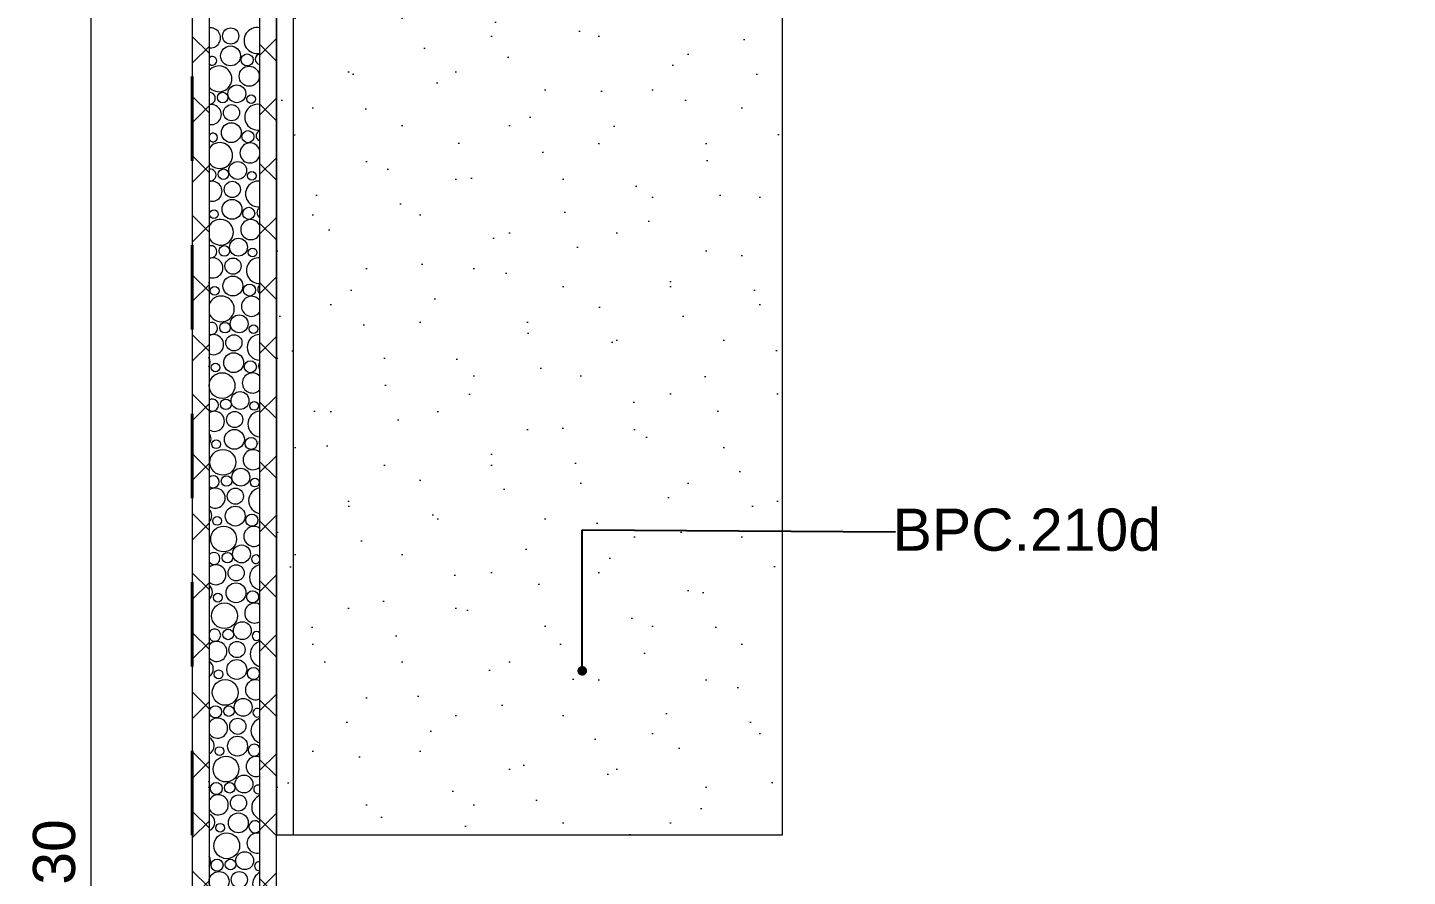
# Model space of a CAD drawing. Header units: metres. Extents: x -1.8 to 75.3, y -2 to 2.8.
# Drawn here: x 43.801 to 45.438, y 0.243 to 1.25 of the extents above; entities that cross this region are included whole.
import ezdxf

# ---------------------------------------------------------------- set-up
doc = ezdxf.new("R2010")
doc.units = ezdxf.units.M
doc.header["$MEASUREMENT"] = 0
doc.linetypes.add('Dashed', pattern=[0.035, 0.0225, -0.0125])
for name, color, linetype, lineweight in [('0_Caneta_No__1', 7, 'Continuous', 40), ('NOTAS-DETALHAMENTO.EXEC_Caneta_No__1', 7, 'Continuous', 40), ('NOTAS-DETALHAMENTO.EXEC_Caneta_No__241', 7, 'Continuous', 13), ('PAREDE CONSTRUIR_Caneta_No__241', 7, 'Continuous', 13), ('PAREDE CONSTRUIR_Caneta_No__83', 84, 'Continuous', 0)]:
    doc.layers.add(name, color=color, linetype=linetype, lineweight=lineweight)
for name, color, linetype, lineweight, true_color in [('0_Caneta_No__25', 7, 'Continuous', 13, 0x982312), ('LOUCAS-METAIS.ARQ_Caneta_No__13', 7, 'Continuous', 0, 0xaaaaaa), ('LOUCAS-METAIS.ARQ_Caneta_No__16', 7, 'Continuous', 0, 0xc9c9c9), ('PAREDE CONSTRUIR_Caneta_No__96', 7, 'Continuous', 0, 0xb6b6b6)]:
    doc.layers.add(name, color=color, linetype=linetype, lineweight=lineweight, true_color=true_color)
doc.styles.add('GENERATED_STYLE_1', font='arial.ttf')
doc.dimstyles.new('GENERATED_STYLE__2', dxfattribs={"dimtxt": 0.05, "dimasz": 0.02375, "dimexe": 0.18, "dimexo": 0.267183, "dimgap": 0, "dimtad": 1, "dimzin": 0, "dimdsep": 46, "dimtxsty": 'GENERATED_STYLE_1', "dimblk": 'ARROWHEAD_11', "dimblk1": 'ARROWHEAD_11', "dimblk2": 'ARROWHEAD_11', "dimcen": 0.09, "dimclrd": 256, "dimclre": 256, "dimclrt": 256, "dimadec": 0, "dimazin": 0, "dimtfac": 1, "dimtdec": 4, "dimtmove": 0, "dimatfit": 3, "dimfxl": 0, "dimtolj": 1, "dimtzin": 0, "dimarcsym": 0})
doc.dimstyles.new('GENERATED_STYLE__4', dxfattribs={"dimtxt": 0.18, "dimasz": 0.0228, "dimexe": 0.18, "dimexo": 0.0625, "dimgap": 0, "dimtad": 0, "dimtih": 1, "dimtoh": 1, "dimdec": 4, "dimzin": 0, "dimdsep": 46, "dimcen": 0.09, "dimadec": 0, "dimazin": 0, "dimtfac": 1, "dimtdec": 4, "dimtmove": 0, "dimatfit": 3, "dimldrblk": 'ARROWHEAD_11', "dimfxl": 0, "dimtolj": 1, "dimtzin": 0, "dimarcsym": 0})
pattern_1 = [(45, (47.406207, 0.02201), (-0.03535534, 0.03535534), []), (135, (47.406207, 0.02201), (0.03535534, 0.03535534), [])]
pattern_2 = [(45, (47.40621, 0.22201), (-0.0636396, 0.0636396), [0, -0.06, 0, -0.09]), (110, (47.60621, 0.22201), (0.0845723, 0.0307818), [0, -0.044, 0, -0.076])]

# ---------------------------------------------------------------- blocks, each defined once
blk = doc.blocks.new('*X187', base_point=(47.4062, 0.022))
at = {"layer": 'PAREDE CONSTRUIR_Caneta_No__96', "color": 253, "linetype": 'Continuous', "lineweight": 0, "true_color": 0xb6b6b6}
for centre, radius in [((44.0419, 1.2405), 0.00959), ((44.0417, 1.2169), 0.0118), ((44.0614, 1.2121), 0.00715), ((44.0639, 1.1928), 0.0119), ((44.0492, 1.172), 0.0106), ((44.0324, 1.1675), 0.00627), ((44.0661, 1.1656), 0.00517), ((44.0429, 1.1495), 0.00959), ((44.0426, 1.1259), 0.0118), ((44.0624, 1.1211), 0.00715), ((44.0333, 1.0765), 0.00627), ((44.0502, 1.081), 0.0106), ((44.0438, 1.0585), 0.00959), ((44.067, 1.0746), 0.00517), ((44.022, 1.0291), 0.00517), ((44.0435, 1.0349), 0.0118), ((44.0633, 1.0301), 0.00715), ((44.0511, 0.99), 0.0106), ((44.0343, 0.9855), 0.00627), ((44.0679, 0.9836), 0.00517), ((44.0447, 0.9675), 0.00959), ((44.0445, 0.9439), 0.0118), ((44.0229, 0.9381), 0.00517), ((44.0642, 0.9391), 0.00715), ((44.0352, 0.8945), 0.00627), ((44.052, 0.899), 0.0106), ((44.0457, 0.8765), 0.00959), ((44.0689, 0.8926), 0.00517), ((44.0239, 0.8471), 0.00517), ((44.0454, 0.8529), 0.0118), ((44.0652, 0.8481), 0.00715), ((44.0317, 0.8257), 0.0153), ((44.0361, 0.8035), 0.00627), ((44.053, 0.808), 0.0106), ((44.0698, 0.8016), 0.00517), ((44.0466, 0.7855), 0.00959), ((44.0463, 0.7619), 0.0118), ((44.0248, 0.7561), 0.00517), ((44.0661, 0.7571), 0.00715), ((44.0326, 0.7347), 0.0153), ((44.0539, 0.717), 0.0106), ((44.037, 0.7125), 0.00627), ((44.0707, 0.7106), 0.00517), ((44.0475, 0.6945), 0.00959), ((44.0473, 0.6709), 0.0118), ((44.067, 0.6661), 0.00715), ((44.0335, 0.6437), 0.0153), ((44.0257, 0.6651), 0.00517), ((44.038, 0.6215), 0.00627), ((44.0548, 0.626), 0.0106), ((44.0484, 0.6035), 0.00959), ((44.0482, 0.5799), 0.0118), ((44.0267, 0.5741), 0.00517), ((44.0679, 0.5751), 0.00715), ((44.0345, 0.5527), 0.0153), ((44.0557, 0.535), 0.0106), ((44.0389, 0.5305), 0.00627), ((44.0494, 0.5125), 0.00959), ((44.0491, 0.4889), 0.0118), ((44.0689, 0.4841), 0.00715), ((44.0354, 0.4617), 0.0153), ((44.0276, 0.4831), 0.00517), ((44.0239, 0.4386), 0.00715), ((44.0398, 0.4395), 0.00627), ((44.0567, 0.444), 0.0106), ((44.0503, 0.4215), 0.00959), ((44.05, 0.3979), 0.0118), ((44.0285, 0.3921), 0.00517), ((44.0363, 0.3707), 0.0153), ((44.0576, 0.353), 0.0106), ((44.0248, 0.3476), 0.00715), ((44.0407, 0.3485), 0.00627), ((44.0512, 0.3305), 0.00959), ((44.051, 0.3069), 0.0118), ((44.0372, 0.2797), 0.0153), ((44.0294, 0.3011), 0.00517), ((44.0257, 0.2567), 0.00715), ((44.0417, 0.2575), 0.00627), ((44.0585, 0.262), 0.0106), ((44.0281, 0.2373), 0.0119), ((44.0521, 0.2395), 0.00959)]:
    blk.add_circle(centre, radius, dxfattribs=at)
for centre, radius, start, end in [((44.0179, 1.2383), 0.0119, 261.585, 98.415), ((44.073, 1.2352), 0.0153, 77.8575, 282.1425), ((44.0202, 1.2111), 0.00517, 219.7668, 140.2332), ((44.0774, 1.213), 0.00627, 101.1625, 258.8375), ((44.028, 1.1897), 0.0153, 219.6602, 140.3398), ((44.0164, 1.1666), 0.00715, 267.9418, 92.0582), ((44.0189, 1.1473), 0.0119, 257.0523, 102.9477), ((44.0739, 1.1442), 0.0153, 81.3861, 278.6139), ((44.0211, 1.1201), 0.00517, 198.5634, 161.4366), ((44.0289, 1.0987), 0.0153, 213.8588, 146.1412), ((44.0648, 1.1018), 0.0119, 17.0745, 342.9255), ((44.0783, 1.122), 0.00627, 109.9659, 250.0341), ((44.0174, 1.0756), 0.00715, 260.4676, 99.5324), ((44.0198, 1.0563), 0.0119, 252.4355, 107.5645), ((44.0748, 1.0532), 0.0153, 84.8821, 275.1179), ((44.0793, 1.031), 0.00627, 119.2965, 240.7035), ((44.0298, 1.0077), 0.0153, 207.0031, 152.9969), ((44.0657, 1.0108), 0.0119, 28.5733, 331.4267), ((44.0183, 0.9846), 0.00715, 252.8248, 107.1752), ((44.0207, 0.9653), 0.0119, 247.6975, 112.3025), ((44.0758, 0.9622), 0.0153, 88.3591, 271.6409), ((44.0061, 0.9445), 0.0106, 341.5204, 18.4796), ((44.0802, 0.94), 0.00627, 129.5832, 230.4168), ((44.0308, 0.9167), 0.0153, 197.908, 162.092), ((44.0666, 0.9198), 0.0119, 36.8233, 323.1767), ((44.0192, 0.8936), 0.00715, 244.8504, 115.1496), ((44.0216, 0.8743), 0.0119, 242.7925, 117.2075), ((44.0767, 0.8712), 0.0153, 91.83, 268.17), ((44.007, 0.8535), 0.0106, 329.4633, 30.5367), ((44.0811, 0.849), 0.00627, 141.7268, 218.2732), ((44.0676, 0.8288), 0.0119, 43.7164, 316.2836), ((44.0202, 0.8026), 0.00715, 236.3118, 123.6882), ((44.0226, 0.7833), 0.0119, 237.6606, 122.3394), ((44.0776, 0.7802), 0.0153, 95.3076, 264.6924), ((44.008, 0.7625), 0.0106, 320.73, 39.27), ((44.082, 0.758), 0.00627, 158.8971, 201.1029), ((44.0685, 0.7378), 0.0119, 49.8305, 310.1695), ((44.0211, 0.7116), 0.00715, 226.8145, 133.1855), ((44.0235, 0.6923), 0.0119, 232.2185, 127.7815), ((44.0785, 0.6892), 0.0153, 98.805, 261.195), ((44.0089, 0.6715), 0.0106, 313.3962, 46.6038), ((44.0694, 0.6468), 0.0119, 55.4355, 304.5645), ((44.022, 0.6206), 0.00715, 215.5062, 144.4938), ((44.0717, 0.6196), 0.00517, 28.5986, 331.4014), ((44.0244, 0.6013), 0.0119, 226.3407, 133.6593), ((44.0795, 0.5982), 0.0153, 102.3359, 257.6641), ((44.0098, 0.5805), 0.0106, 306.8632, 53.1368), ((44.0704, 0.5558), 0.0119, 60.6847, 299.3153), ((44.0229, 0.5296), 0.00715, 199.3103, 160.6897), ((44.0726, 0.5286), 0.00517, 45.679, 314.321), ((44.0254, 0.5103), 0.0119, 219.8176, 140.1824), ((44.0804, 0.5072), 0.0153, 105.915, 254.085), ((44.0107, 0.4895), 0.0106, 300.8488, 59.1512), ((44.0713, 0.4648), 0.0119, 65.6759, 294.3241), ((44.0735, 0.4376), 0.00517, 58.7107, 301.2893), ((44.0263, 0.4193), 0.0119, 212.2417, 147.7583), ((44.0813, 0.4162), 0.0153, 109.5592, 250.4408), ((44.0117, 0.3985), 0.0106, 295.1913, 64.8087), ((44.0698, 0.3931), 0.00715, 26.4107, 333.5893), ((44.0722, 0.3738), 0.0119, 70.4774, 289.5226), ((44.005, 0.3524), 0.0118, 340.6438, 19.3562), ((44.0744, 0.3466), 0.00517, 70.1205, 289.8795), ((44.0272, 0.3283), 0.0119, 202.5532, 157.4468), ((44.0822, 0.3252), 0.0153, 113.2878, 246.7122), ((44.0126, 0.3075), 0.0106, 289.7861, 70.2139), ((44.0707, 0.3022), 0.00715, 40.0093, 319.9907), ((44.0731, 0.2828), 0.0119, 75.1398, 284.8602), ((44.006, 0.2614), 0.0118, 329.8948, 30.1052), ((44.0832, 0.2342), 0.0153, 117.1241, 242.8759), ((44.0754, 0.2556), 0.00517, 80.751, 279.249)]:
    blk.add_arc(centre, radius, start, end, dxfattribs=at)
blk = doc.blocks.new('*D192', base_point=(47.4062, 0.022))
at = {"layer": '0_Caneta_No__25', "linetype": 'Continuous', "lineweight": 13, "true_color": 0x982312}
for points in [[(43.8702, 2.3923), (43.8707, 2.3899), (43.8721, 2.3878), (43.8741, 2.3865), (43.8765, 2.386), (43.8789, 2.3865), (43.8809, 2.3878), (43.8823, 2.3899), (43.8827, 2.3923), (43.8823, 2.3947), (43.8809, 2.3967), (43.8789, 2.398), (43.8765, 2.3985), (43.8741, 2.398), (43.8721, 2.3967), (43.8707, 2.3947)], [(43.8702, -1.9082), (43.8707, -1.9106), (43.8721, -1.9127), (43.8741, -1.914), (43.8765, -1.9145), (43.8789, -1.914), (43.8809, -1.9127), (43.8823, -1.9106), (43.8827, -1.9082), (43.8823, -1.9059), (43.8809, -1.9038), (43.8789, -1.9025), (43.8765, -1.902), (43.8741, -1.9025), (43.8721, -1.9038), (43.8707, -1.9059)]]:
    blk.add_hatch(color=24, dxfattribs=at).paths.add_polyline_path(points)
at = {"layer": '0_Caneta_No__25', "color": 24, "linetype": 'Continuous', "lineweight": 13, "true_color": 0x982312}
for p, q in [((43.8702, 2.3923), (43.8531, 2.3923)), ((43.8765, 2.3985), (43.8765, 2.4048)), ((44.1437, 2.3923), (43.8827, 2.3923)), ((43.8765, -1.902), (43.8765, 2.386)), ((43.8702, -1.9082), (43.8531, -1.9082)), ((43.8765, -1.9207), (43.8765, -1.9145)), ((44.1437, -1.9082), (43.8827, -1.9082))]:
    blk.add_line(p, q, dxfattribs=at)
for centre in [(43.8765, 2.3923), (43.8765, -1.9082)]:
    blk.add_circle(centre, 0.00625, dxfattribs=at)
at = {"layer": '0_Caneta_No__25', "color": 24, "lineweight": 13, "true_color": 0x982312, "insert": (43.8665, 0.1753), "char_height": 0.05, "attachment_point": 7, "rotation": 90, "style": 'GENERATED_STYLE_1'}
blk.add_mtext('\\A1;{\\pql;\\fArial|b0|i0|c0|p0;\\W1.000000;4,30}', dxfattribs=at)
blk = doc.blocks.new('ARROWHEAD_11')
at = {"color": 0, "linetype": 'Continuous', "lineweight": 0}
blk.add_line((0, 0), (-1, 0), dxfattribs=at)
at = {"color": 0, "linetype": 'Continuous', "lineweight": 0, "const_width": 0.25, "flags": 128}
blk.add_lwpolyline([(-0.125, 0, 1), (0.125, 0, 1)], format="xyb", close=True, dxfattribs=at)

msp = doc.modelspace()

# ---------------------------------------------------------------- hatches: boundary and pattern name
at = {"layer": 'LOUCAS-METAIS.ARQ_Caneta_No__16', "linetype": 'Continuous', "lineweight": 0, "true_color": 0xc9c9c9}
h = msp.add_hatch(dxfattribs=at)
h.set_pattern_fill('Haie_OD_LEGENDA_000b', color=9, style=0, pattern_type=2)
h.set_pattern_definition(pattern_2)
h.paths.add_polyline_path([(44.0962, 1.2723), (44.0962, 0.2923), (44.1162, 0.2923), (44.1162, 1.2723)])
h = msp.add_hatch(dxfattribs=at)
h.set_pattern_fill('Haie_OD_LEGENDA_000b', color=9, style=0, pattern_type=2)
h.set_pattern_definition(pattern_2)
h.paths.add_polyline_path([(44.1162, 1.2723), (44.1162, 0.2923), (44.6962, 0.2923), (44.6962, 1.2723)])
at = {"layer": 'PAREDE CONSTRUIR_Caneta_No__83', "linetype": 'Continuous', "lineweight": 0}
h = msp.add_hatch(dxfattribs=at)
h.set_pattern_fill('Placomur_000b', color=84, style=0, pattern_type=2)
h.set_pattern_definition(pattern_1)
h.paths.add_polyline_path([(43.9962, 2.3923), (43.9962, -1.9082), (44.0162, -1.9082), (44.0162, 2.3923)])
h = msp.add_hatch(dxfattribs=at)
h.set_pattern_fill('Placomur_000b', color=84, style=0, pattern_type=2)
h.set_pattern_definition(pattern_1)
h.paths.add_polyline_path([(44.0762, 2.3923), (44.0762, -1.9082), (44.0962, -1.9082), (44.0962, 2.3923)])

# ---------------------------------------------------------------- linework, layer by layer
at = {"layer": '0_Caneta_No__1', "color": 7, "linetype": 'Dashed', "lineweight": 40}
msp.add_lwpolyline([(43.9962, -2.0482), (49.6762, -2.0482), (49.6762, 2.5923), (43.9962, 2.5923)], close=True, dxfattribs=at)
at = {"layer": 'LOUCAS-METAIS.ARQ_Caneta_No__13', "color": 253, "linetype": 'Continuous', "lineweight": 0, "true_color": 0xaaaaaa, "flags": 128}
for points in [[(44.0962, 2.3723), (44.0962, 1.2723), (44.0962, 0.2923)], [(44.1162, 2.3723), (44.1162, 1.2723), (44.1162, 0.2923)], [(44.6962, 2.3723), (44.6962, 1.2723), (44.6962, 0.2923)], [(44.1162, 0.2923), (44.0962, 0.2923)], [(44.6962, 0.2923), (44.1162, 0.2923)]]:
    msp.add_lwpolyline(points, dxfattribs=at)
at = {"layer": 'PAREDE CONSTRUIR_Caneta_No__241', "color": 7, "linetype": 'Continuous', "lineweight": 13}
for p, q in [((44.0162, 2.3923), (44.0162, -1.9082)), ((44.0762, 2.3923), (44.0762, -1.9082))]:
    msp.add_line(p, q, dxfattribs=at)
for points in [[(43.9962, 2.3923), (43.9962, -1.9082)], [(44.0962, -1.9082), (44.0962, 2.3923)]]:
    msp.add_lwpolyline(points, dxfattribs=at)

# ---------------------------------------------------------------- block references
at = {"layer": 'PAREDE CONSTRUIR_Caneta_No__96', "color": 253, "linetype": 'Continuous', "lineweight": 0, "true_color": 0xb6b6b6}
msp.add_blockref('*X187', (47.4062, 0.022), dxfattribs=at)

# ---------------------------------------------------------------- texts
at = {"layer": 'NOTAS-DETALHAMENTO.EXEC_Caneta_No__1', "color": 7, "linetype": 'Continuous', "lineweight": 40, "insert": (45.1459, 0.6544), "char_height": 0.05, "attachment_point": 6, "rotation": 359.9996, "style": 'GENERATED_STYLE_1'}
msp.add_mtext('\\A1;{\\pqr;\\fArial|b0|i0|c0|p0;\\W1.000000;BPC.2\\fArial|b0|i0|c0|p0;\\W1.000000;1\\fArial|b0|i0|c0|p0;\\W1.000000;0d}', dxfattribs=at)

# ---------------------------------------------------------------- dimensions: what is measured, and where the dimension line sits
at = {"color": 24, "linetype": 'Continuous', "lineweight": 13, "true_color": 0x982312}
dim = msp.add_linear_dim(base=(43.8765, 2.3923), p1=(44.1173, -1.9082), p2=(44.0622, 2.3923), angle=90, dimstyle='GENERATED_STYLE__2', dxfattribs=at)
dim.commit()
dim.dimension.update_dxf_attribs({"geometry": '*D192', "text_midpoint": (43.8415, 0.24), "dimtype": 160, "text_rotation": 90})

# ---------------------------------------------------------------- leaders
at = {"layer": 'NOTAS-DETALHAMENTO.EXEC_Caneta_No__241', "color": 7, "linetype": 'Continuous', "lineweight": 13, "annotation_type": 0, "has_hookline": 1, "hookline_direction": 0, "text_width": 0.308, "horizontal_direction": (1, -7e-06, 0)}
msp.add_leader([(44.4591, 0.4873), (44.4591, 0.6544), (44.8308, 0.6524)], dimstyle='GENERATED_STYLE__4', dxfattribs=at)

doc.saveas('drawing.dxf')
